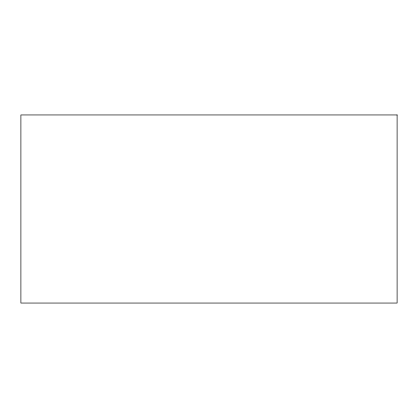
<?xml version="1.0" encoding="UTF-8"?>
<svg xmlns="http://www.w3.org/2000/svg" width="418" height="418" viewBox="0 0 418 418"><rect width="100%" height="100%" fill="white"/><g stroke="black" fill="none" stroke-linecap="round" stroke-linejoin="round"><path stroke-width="0.63" d="M397.1 114.95L20.9 114.95L20.9 303.05L397.1 303.05L397.1 114.95"/></g></svg>
